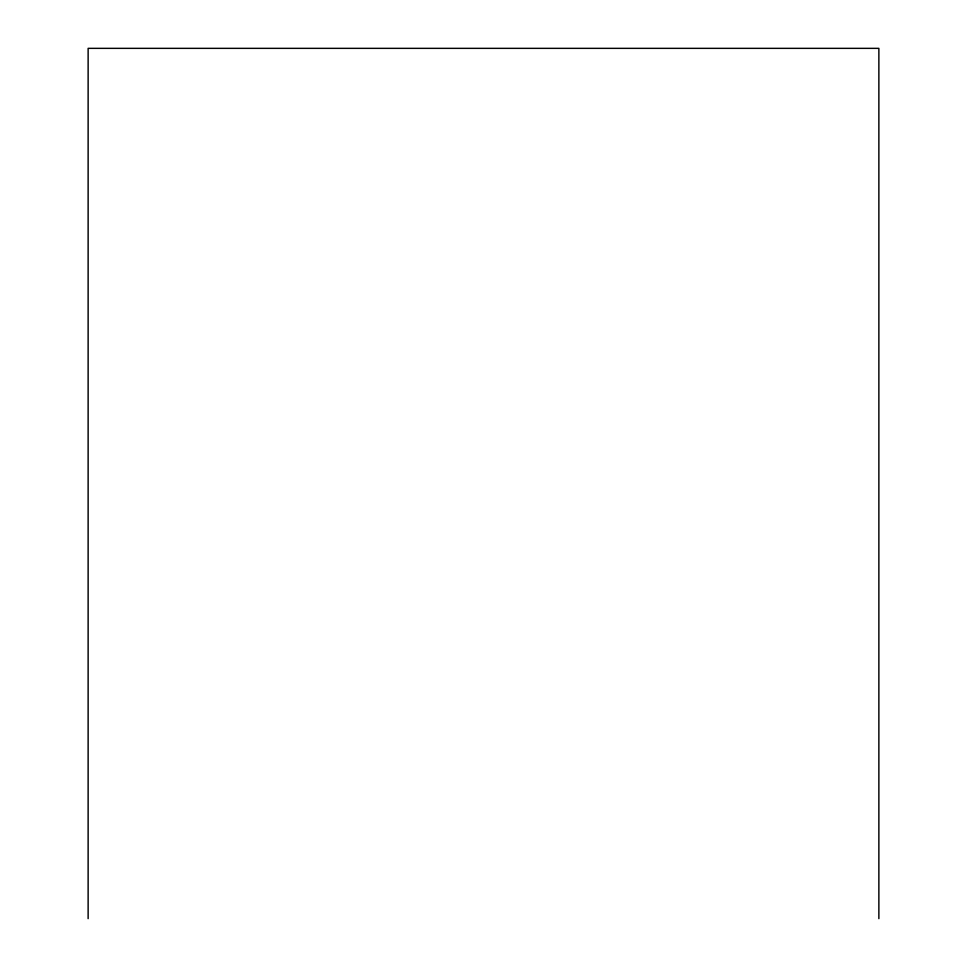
<?xml version="1.0" encoding="UTF-8"?>
<svg xmlns="http://www.w3.org/2000/svg" width="967" height="967" viewBox="0 0 967 967"><rect width="100%" height="100%" fill="white"/><g stroke="black" fill="none" stroke-linecap="round" stroke-linejoin="round"><path stroke-width="1.45" d="M878.87 918.65L878.87 48.35L88.13 48.35L88.13 918.65"/></g></svg>
